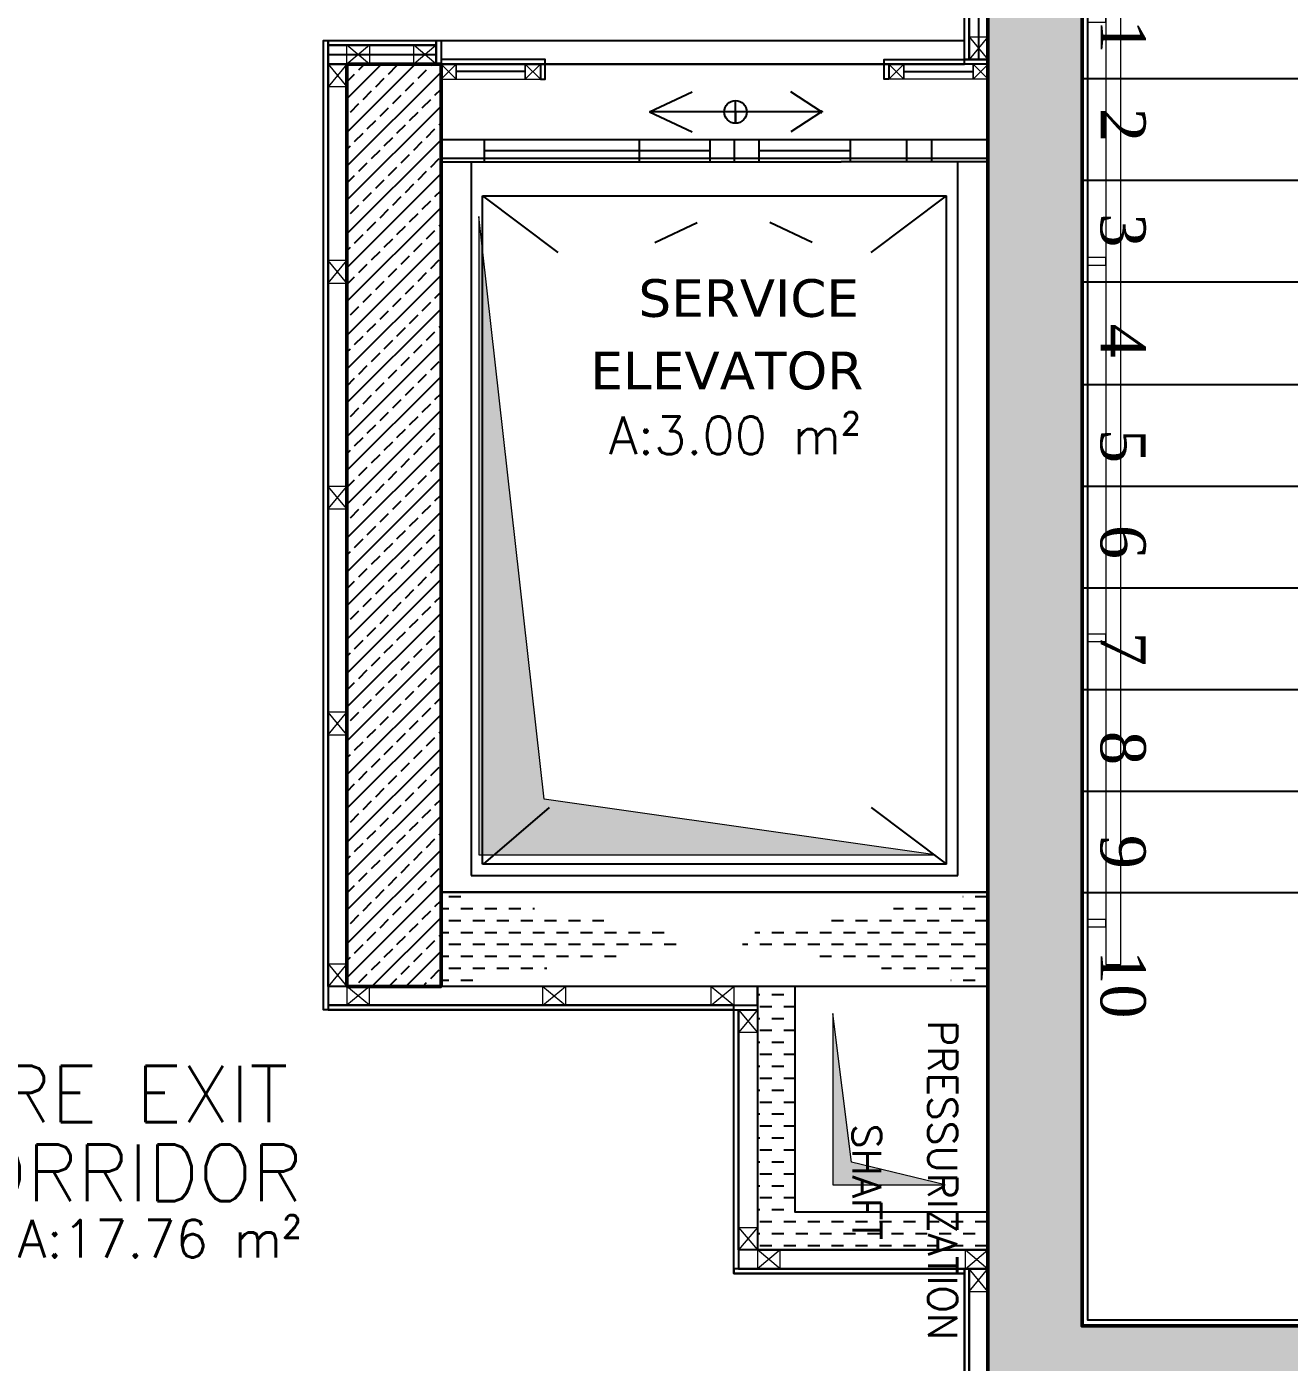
# Model space of a CAD drawing. Extents: x 820 to 5791, y 1495 to 5010.
# Drawn here: x 2474.4 to 2809.6, y 3196.8 to 3551.6 of the extents above; entities that cross this region are included whole.
import ezdxf
from ezdxf.enums import TextEntityAlignment as Align

# ---------------------------------------------------------------- set-up
doc = ezdxf.new("R2010")
doc.units = 0
doc.header["$LTSCALE"] = 20
for name, pattern in [('( Hidden )', [0.375, 0.25, -0.125]), ('ACAD_ISO07W100', [3, 0, -3]), ('CACHE', [0.375, 0.25, -0.125])]:
    doc.linetypes.add(name, pattern=pattern)
doc.layers.get('0').update_dxf_attribs({"linetype": 'CONTINUOUS', "lineweight": 15})
for name, color, linetype in [('2_V_Wall', 43, 'CONTINUOUS'), ('2_V_Wall_Cementboard', 240, 'CONTINUOUS'), ('2_V_Wall_Decorative Brick', 80, 'CONTINUOUS'), ('2_V_Wall_Gasblock', 133, 'CONTINUOUS'), ('2_V_Wall_Gypsumboard_Fire', 232, 'CONTINUOUS'), ('3_V_Insulation_Sound', 41, 'BATTING'), ('Alan', 102, 'CONTINUOUS'), ('Kiriş', 7, 'CONTINUOUS'), ('Mahal No', 7, 'CONTINUOUS'), ('MERDİVEN', 146, 'CONTINUOUS'), ('Oda', 7, 'CONTINUOUS'), ('TARAMA', 8, 'CONTINUOUS'), ('YAZI', 150, 'CONTINUOUS')]:
    doc.layers.add(name, color=color, linetype=linetype)
for name, color, linetype, lineweight in [('3_V_Profile_Metal', 141, 'CONTINUOUS', 15), ('_00_TT_MIRROR', 150, 'CONTINUOUS', 18), ('_00_TT_PLASTER INTERIOR', 60, 'CONTINUOUS', 0), ('_00_TT_SHAFT SPACE', 20, 'CONTINUOUS', 0), ('iç ölçü', 137, 'CONTINUOUS', 20), ('KOLON', 7, 'CONTINUOUS', 50), ('MERDİVEN2', 54, 'CONTINUOUS', 25)]:
    doc.layers.add(name, color=color, linetype=linetype, lineweight=lineweight)
doc.layers.add('_00_TT_AREA', color=140, linetype='CONTINUOUS', plot=False)
doc.styles.get("Standard").update_dxf_attribs({"font": 'txttw.shx'})
doc.styles.add('TİMES', font='times.ttf')
doc.styles.add('YAZI ....', font='verdana.ttf')
doc.linetypes.add('BATTING', pattern='A,0.00254,-2.54,[134,ltypeshp.shx,S=2.54,R=0,X=-2.54,Y=0],-5.08,[134,ltypeshp.shx,S=2.54,R=180,X=2.54,Y=0],-2.54', length=10.16254)
pattern_1 = [(45, (5164.587, -4629.65), (-4.490128, 4.490128), []), (45, (5169.077, -4629.65), (-4.490128, 4.490128), [3.175, -1.5875])]

# ---------------------------------------------------------------- blocks, each defined once
blk = doc.blocks.new('merdşşnebvv')
at = {"layer": 'MERDİVEN'}
h = blk.add_hatch(color=61, dxfattribs=at)
h.dxf.hatch_style = 1
edge = h.paths.add_edge_path()
edge.add_arc((26768.99, 4854.41), 7.09, -180, 180)
at = {"layer": 'MERDİVEN', "color": 31, "linetype": 'ACAD_ISO07W100', "lineweight": 25}
for p, q in [((26523.7, 4794.41), (26523.7, 4914.41)), ((26550.7, 4794.41), (26550.7, 4914.41)), ((26577.7, 4794.41), (26577.7, 4914.41)), ((26604.7, 4794.41), (26604.7, 4914.41)), ((26631.7, 4794.41), (26631.7, 4914.41)), ((26658.7, 4794.41), (26658.7, 4914.41)), ((26685.99, 4794.41), (26685.99, 4914.41)), ((26712.99, 4794.41), (26712.99, 4914.41)), ((26739.99, 4794.41), (26739.99, 4914.41)), ((26766.99, 4794.41), (26766.99, 4914.41)), ((26527.7, 4784.49), (26527.7, 4664.49)), ((26554.7, 4784.49), (26554.7, 4664.49)), ((26581.7, 4784.49), (26581.7, 4664.49)), ((26608.7, 4784.49), (26608.7, 4664.49)), ((26635.7, 4784.49), (26635.7, 4664.49)), ((26662.7, 4784.49), (26662.7, 4664.49)), ((26689.99, 4784.49), (26689.99, 4664.49)), ((26716.99, 4784.49), (26716.99, 4664.49)), ((26743.99, 4784.49), (26743.99, 4664.49)), ((26770.99, 4784.49), (26770.99, 4664.49))]:
    blk.add_line(p, q, dxfattribs=at)
at = {"layer": 'MERDİVEN', "lineweight": 25}
for p, q in [((26525.7, 4794.41), (26525.7, 4914.41)), ((26552.7, 4794.41), (26552.7, 4914.41)), ((26579.7, 4794.41), (26579.7, 4914.41)), ((26606.7, 4794.41), (26606.7, 4914.41)), ((26633.7, 4794.41), (26633.7, 4914.41)), ((26660.7, 4794.41), (26660.7, 4914.41)), ((26687.99, 4794.41), (26687.99, 4914.41)), ((26714.99, 4794.41), (26714.99, 4914.41)), ((26741.99, 4794.41), (26741.99, 4914.41)), ((26768.99, 4794.41), (26768.99, 4914.41)), ((26525.7, 4784.49), (26525.7, 4664.49)), ((26552.7, 4784.49), (26552.7, 4664.49)), ((26579.7, 4784.49), (26579.7, 4664.49)), ((26606.7, 4784.49), (26606.7, 4664.49)), ((26633.7, 4784.49), (26633.7, 4664.49)), ((26660.7, 4784.49), (26660.7, 4664.49)), ((26687.99, 4784.49), (26687.99, 4664.49)), ((26714.99, 4784.49), (26714.99, 4664.49)), ((26741.99, 4784.49), (26741.99, 4664.49)), ((26768.99, 4784.49), (26768.99, 4664.49))]:
    blk.add_line(p, q, dxfattribs=at)
at = {"layer": 'MERDİVEN', "color": 61}
for p, q in [((26768.99, 4854.41), (26465.7, 4854.41)), ((26465.7, 4854.41), (26465.7, 4724.49)), ((26758.11, 4724.49), (26465.7, 4724.49))]:
    blk.add_line(p, q, dxfattribs=at)
at = {"layer": 'MERDİVEN', "lineweight": 25}
blk.add_lwpolyline([(26768.99, 4794.41), (26525.7, 4794.41), (26525.7, 4784.49), (26768.99, 4784.49)], close=True, dxfattribs=at)
at = {"layer": 'MERDİVEN', "color": 61}
blk.add_lwpolyline([(26758.11, 4724.49), (26753.9, 4731.27), (26768.99, 4724.49), (26753.9, 4717.7), (26758.11, 4724.49), (26756.91, 4724.49)], dxfattribs=at)
blk.add_circle((26768.99, 4854.41), 7.09, dxfattribs=at)
at = {"layer": 'MERDİVEN', "color": 13, "linetype": 'ACAD_ISO07W100', "lineweight": 20, "true_color": 0xc24766}
blk.add_text('(M 20rıht/17.50x27cm )', height=5.2846, rotation=0.0176, dxfattribs=at).set_placement((26598.89, 4786.88))
at = {"layer": 'YAZI', "color": 0, "style": 'TİMES'}
for s, p in [('10', (26510.5, 4909.31)), ('9', (26541.15, 4909.31)), ('8', (26568.73, 4909.31)), ('7', (26595.06, 4909.31)), ('6', (26623.48, 4909.31)), ('5', (26648.96, 4909.31)), ('4', (26676.96, 4909.31)), ('3', (26706.26, 4909.31)), ('2', (26734.26, 4909.31)), ('1', (26757.76, 4909.31)), ('12', (26576.52, 4687.31)), ('13', (26604.52, 4687.31)), ('14', (26630.61, 4687.31)), ('15', (26658.29, 4687.31)), ('16', (26685.64, 4687.31)), ('17', (26712.51, 4687.31)), ('18', (26739.18, 4687.31)), ('19', (26763.97, 4687.31)), ('20', (26793.49, 4687.31)), ('11', (26548.06, 4686.48))]:
    blk.add_text(s, height=12, rotation=180, dxfattribs=at).set_placement(p)
blk = doc.blocks.new('hgghgd')
at = {"layer": '_00_TT_SHAFT SPACE'}
h = blk.add_hatch(color=252, dxfattribs=at)
h.dxf.hatch_style = 1
h.paths.add_polyline_path([(-8070.19, 8130.81), (-8070.19, 7961.31), (-7948.98, 7961.31), (-8052.81, 7976.01)])
h = blk.add_hatch(color=252, dxfattribs=at)
h.dxf.hatch_style = 1
h.paths.add_polyline_path([(-7976.2, 7919.15), (-7976.2, 7873.61), (-7946.36, 7873.61), (-7971.2, 7879.61)])
for points in [[(-8080.19, 8146.31), (-7934.97, 8146.31), (-7934.97, 7951.31), (-8080.19, 7951.31)], [(-8070.19, 8130.81), (-8070.19, 7961.31), (-7948.98, 7961.31), (-8052.81, 7976.01)], [(-7986.2, 7926.31), (-7934.99, 7926.31), (-7934.99, 7866.31), (-7986.2, 7866.31)], [(-7976.2, 7919.15), (-7976.2, 7873.61), (-7946.36, 7873.61), (-7971.2, 7879.61)]]:
    blk.add_lwpolyline(points, close=True, dxfattribs=at)
blk = doc.blocks.new('HGKJHK')
at = {"layer": '3_V_Profile_Metal'}
for points in [[(-16213.13, 2258.9), (-16213.13, 2510.19), (-16195.2, 2510.19), (-16195.2, 2258.9)], [(-16322.63, 2243.9), (-16318.63, 2243.9), (-16318.63, 2506.19), (-16322.63, 2506.19)], [(-16209.13, 2262.9), (-16209.13, 2506.19), (-16199.2, 2506.19), (-16199.2, 2262.9)], [(-16085.63, 2243.9), (-16089.63, 2243.9), (-16089.63, 2506.19), (-16085.63, 2506.19)], [(-16327.63, 2496.19), (-16327.63, 2494.19), (-16322.63, 2494.19), (-16322.63, 2496.19)], [(-16080.63, 2496.19), (-16080.63, 2494.19), (-16085.63, 2494.19), (-16085.63, 2496.19)], [(-16327.63, 2431.69), (-16327.63, 2429.69), (-16322.63, 2429.69), (-16322.63, 2431.69)], [(-16080.63, 2431.69), (-16080.63, 2429.69), (-16085.63, 2429.69), (-16085.63, 2431.69)], [(-16327.63, 2331.69), (-16327.63, 2329.69), (-16322.63, 2329.69), (-16322.63, 2331.69)], [(-16080.63, 2331.69), (-16080.63, 2329.69), (-16085.63, 2329.69), (-16085.63, 2331.69)], [(-16327.63, 2255.9), (-16327.63, 2253.9), (-16322.63, 2253.9), (-16322.63, 2255.9)], [(-16080.63, 2255.9), (-16080.63, 2253.9), (-16085.63, 2253.9), (-16085.63, 2255.9)]]:
    blk.add_lwpolyline(points, close=True, dxfattribs=at)
blk = doc.blocks.new('Asansör1')
at = {"layer": 'KOLON'}
for points in [[(67.44, 12.71), (67.44, 12.71), (67.45, 12.71)], [(67.44, 12.71), (67.44, 12.71), (67.45, 12.71)], [(67.44, 12.71), (67.45, 12.71), (67.45, 12.71)]]:
    blk.add_lwpolyline(points, close=True, dxfattribs=at)
at = {"layer": 'MERDİVEN2'}
for p, q in [((31.29, 215.51), (31.28, 34.28)), ((31.29, 215.51), (31.28, 26)), ((160.47, 215.51), (31.29, 215.51)), ((160.47, 25.98), (160.47, 215.51)), ((34.29, 212.51), (34.28, 35.02)), ((34.29, 212.51), (157.47, 212.51)), ((54.29, 197.51), (34.29, 212.51)), ((139.78, 197.51), (157.34, 212.51)), ((157.47, 212.51), (157.47, 35.02)), ((54.28, 50.02), (34.28, 35.02)), ((157.47, 35.02), (137.47, 50.02)), ((69.92, 47.43), (81.22, 42.1)), ((111.77, 47.43), (100.48, 42.1)), ((157.47, 35.02), (34.28, 35.02)), ((23.29, 26), (62.23, 25.99)), ((38.29, 20), (38.29, 26)), ((44.82, 25.99), (44.82, 19.99)), ((44.82, 25.99), (44.82, 19.99)), ((59.87, 19.99), (59.87, 25.99)), ((168.34, 25.98), (62.23, 25.99)), ((84.08, 19.99), (84.08, 25.99)), ((90.62, 25.99), (90.62, 19.99)), ((90.62, 25.99), (90.62, 19.99)), ((97.16, 19.99), (97.16, 25.99)), ((115.85, 25.99), (115.85, 19.99)), ((156.93, 26), (156.93, 20)), ((84.08, 22.99), (59.87, 22.99)), ((156.93, 22.98), (97.16, 22.99)), ((168.34, 20), (23.29, 20)), ((67.45, 12.71), (75.63, 18.03)), ((113.15, 12.71), (101.85, 18.03)), ((90.3, 12.71), (90.3, 15.71)), ((90.3, 15.71), (90.3, 9.71)), ((90.3, 12.71), (90.3, 15.71)), ((90.3, 15.71), (90.3, 9.71)), ((67.44, 12.71), (67.45, 12.71)), ((67.44, 12.71), (113.15, 12.71)), ((67.45, 12.71), (113.15, 12.71)), ((67.45, 12.71), (75.63, 7.39)), ((113.15, 12.71), (101.85, 7.39)), ((113.15, 12.71), (101.85, 7.39))]:
    blk.add_line(p, q, dxfattribs=at)
blk.add_circle((90.3, 12.71), 3, dxfattribs=at)
blk.add_circle((90.3, 12.71), 3, dxfattribs=at)
at = {"layer": 'Alan'}
blk.add_text('A:3.00 m²', height=10, rotation=180, dxfattribs=at).set_placement((90.54, 103.65), align=Align.CENTER)
at = {"layer": 'Mahal No', "style": 'YAZI ....'}
for s, p in [('ELEVATOR', (128.86, 86.37)), ('SERVICE', (116.1, 67.13))]:
    blk.add_text(s, height=10, rotation=180, dxfattribs=at).set_placement(p)
blk = doc.blocks.new('ÖÖSZÖYD')
at = {"layer": '2_V_Wall_Gypsumboard_Fire'}
for points in [[(78135.35, -12637.47), (78162.97, -12637.47), (78162.97, -12636.22), (78135.35, -12636.22)], [(78280.59, -12637.47), (78252.97, -12637.47), (78252.97, -12636.22), (78280.59, -12636.22)], [(78161.72, -12641.47), (78162.97, -12641.47), (78162.97, -12637.47), (78161.72, -12637.47)], [(78254.22, -12641.47), (78252.97, -12641.47), (78252.97, -12637.47), (78254.22, -12637.47)]]:
    blk.add_lwpolyline(points, close=True, dxfattribs=at)
at = {"layer": '3_V_Insulation_Sound', "ltscale": 0.2}
for p, q in [((78157.72, -12639.47), (78139.35, -12639.47)), ((78258.22, -12639.47), (78276.59, -12639.47))]:
    blk.add_line(p, q, dxfattribs=at)
at = {"layer": '3_V_Profile_Metal'}
for points in [[(78135.35, -12641.47), (78139.35, -12641.47), (78139.35, -12637.47), (78135.35, -12637.47), (78135.35, -12641.47), (78139.35, -12637.47), (78139.35, -12641.47), (78135.35, -12637.47)], [(78157.72, -12641.47), (78161.72, -12641.47), (78161.72, -12637.47), (78157.72, -12637.47), (78157.72, -12641.47), (78161.72, -12637.47), (78161.72, -12641.47), (78157.72, -12637.47)], [(78258.22, -12641.47), (78254.22, -12641.47), (78254.22, -12637.47), (78258.22, -12637.47), (78258.22, -12641.47), (78254.22, -12637.47), (78254.22, -12641.47), (78258.22, -12637.47)], [(78280.59, -12641.47), (78276.59, -12641.47), (78276.59, -12637.47), (78280.59, -12637.47), (78280.59, -12641.47), (78276.59, -12637.47), (78276.59, -12641.47), (78280.59, -12637.47)]]:
    blk.add_lwpolyline(points, dxfattribs=at)
for points in [[(78157.72, -12641.47), (78157.72, -12637.47), (78139.35, -12637.47), (78139.35, -12641.47)], [(78258.22, -12641.47), (78258.22, -12637.47), (78276.59, -12637.47), (78276.59, -12641.47)]]:
    blk.add_lwpolyline(points, close=True, dxfattribs=at)

msp = doc.modelspace()

# ---------------------------------------------------------------- hatches: boundary and pattern name
at = {"layer": '2_V_Wall_Gasblock'}
h = msp.add_hatch(dxfattribs=at)
h.set_pattern_fill('DASH', color=256, style=0)
h.set_pattern_definition([(0, (5164.5872, -4629.65), (3.175, 3.175), [3.175, -3.175])])
h.paths.add_polyline_path([(2584.4, 3321.66), (2729.39, 3321.66), (2729.39, 3296.66), (2584.4, 3296.66)])
edge = h.paths.add_edge_path()
edge.add_line((2729.32, 3321.66), (2584.33, 3321.66))
edge.add_line((2729.39, 3296.66), (2584.4, 3296.66))
h = msp.add_hatch(dxfattribs=at)
h.set_pattern_fill('DASH', color=256, style=0)
h.set_pattern_definition([(0, (5164.5872, 370.35), (3.175, 3.175), [3.175, -3.175])])
h.paths.add_polyline_path([(2729.6, 3236.66), (2678.39, 3236.66), (2678.39, 3296.66), (2668.39, 3296.66), (2668.39, 3226.66), (2729.6, 3226.66)])
at = {"layer": 'TARAMA'}
h = msp.add_hatch(dxfattribs=at)
h.set_pattern_fill('ANSI33', color=256)
h.set_pattern_definition(pattern_1)
h.paths.add_polyline_path([(3254.38, 3493.04), (3254.38, 3468.04), (3029.38, 3468.04), (3029.38, 3206.47), (3229.59, 3206.47), (3254.59, 3206.47), (3254.59, 3181.47), (3254.59, 2931.47), (3254.59, 2906.47), (3229.59, 2906.47), (2869.59, 2906.47), (2869.59, 2931.47), (3229.59, 2931.47), (3229.59, 3181.47), (3029.38, 3181.47), (3004.38, 3181.47), (2754.59, 3181.47), (2729.59, 3181.47), (2729.59, 3206.47), (2729.59, 3561.47), (2754.59, 3561.47), (2754.59, 3206.47), (3004.38, 3206.47), (3004.38, 3468.04), (3004.38, 3493.04), (3004.38, 3682.04), (3004.38, 3707.04), (3029.38, 3707.04), (3254.38, 3707.04), (3254.38, 3682.04), (3029.38, 3682.04), (3029.38, 3493.04)])
h = msp.add_hatch(dxfattribs=at)
h.set_pattern_fill('ANSI33', color=256)
h.set_pattern_definition(pattern_1)
h.paths.add_polyline_path([(2559.38, 3541.66), (2584.38, 3541.66), (2584.38, 3296.66), (2559.38, 3296.66)])

# ---------------------------------------------------------------- linework, layer by layer
at = {"layer": '2_V_Wall'}
for p, q in [((2729.32, 3321.66), (2584.33, 3321.66)), ((2729.39, 3296.66), (2584.4, 3296.66))]:
    msp.add_line(p, q, dxfattribs=at)
for points in [[(2584.4, 3321.66), (2729.39, 3321.66), (2729.39, 3296.66), (2584.4, 3296.66)], [(2729.6, 3236.66), (2678.39, 3236.66), (2678.39, 3296.66), (2668.39, 3296.66), (2668.39, 3226.66), (2729.6, 3226.66)]]:
    msp.add_lwpolyline(points, close=True, dxfattribs=at)
at = {"layer": '2_V_Wall_Cementboard'}
for points in [[(2724.59, 3542.91), (2723.34, 3542.91), (2723.34, 3567.13), (2724.59, 3567.13)], [(2554.38, 3290.41), (2553.13, 3290.41), (2553.13, 3547.91), (2554.38, 3547.91)], [(2554.38, 3546.66), (2554.38, 3547.91), (2583.13, 3547.91), (2583.13, 3546.66)], [(2584.38, 3541.66), (2583.13, 3541.66), (2583.13, 3547.91), (2584.38, 3547.91)], [(2729.59, 3542.91), (2729.59, 3541.66), (2723.34, 3541.66), (2723.34, 3542.91)], [(2554.38, 3291.66), (2554.38, 3290.41), (2662.14, 3290.41), (2662.14, 3291.66)], [(2663.39, 3221.66), (2662.14, 3221.66), (2662.14, 3290.41), (2663.39, 3290.41)], [(2662.14, 3221.66), (2662.14, 3220.41), (2723.34, 3220.41), (2723.34, 3221.66)], [(2724.59, 3221.66), (2723.34, 3221.66), (2723.34, 3167.94), (2724.59, 3167.94)]]:
    msp.add_lwpolyline(points, close=True, dxfattribs=at)
at = {"layer": '2_V_Wall_Cementboard', "linetype": '( Hidden )', "ltscale": 50}
msp.add_lwpolyline([(2583.13, 3547.91), (2723.34, 3547.91)], dxfattribs=at)
at = {"layer": '3_V_Insulation_Sound', "ltscale": 0.25}
for p, q in [((2727.09, 3567.13), (2727.09, 3542.91)), ((2583.13, 3544.16), (2554.38, 3544.16))]:
    msp.add_line(p, q, dxfattribs=at)
at = {"layer": '3_V_Insulation_Sound', "linetype": 'Continuous'}
for points in [[(2724.59, 3567.13), (2729.59, 3567.13), (2729.59, 3542.91), (2724.59, 3542.91)], [(2583.13, 3546.66), (2583.13, 3541.66), (2554.38, 3541.66), (2554.38, 3546.66)], [(2554.37, 3541.66), (2559.37, 3541.66), (2559.38, 3296.66), (2554.38, 3296.66)], [(2668.39, 3291.66), (2668.39, 3296.66), (2554.38, 3296.66), (2554.38, 3291.66)], [(2663.39, 3290.41), (2668.39, 3290.41), (2668.39, 3226.66), (2663.39, 3226.66)], [(2729.59, 3221.66), (2729.59, 3226.66), (2663.39, 3226.66), (2663.39, 3221.66)], [(2724.59, 3167.94), (2729.59, 3167.94), (2729.59, 3221.66), (2724.59, 3221.66)]]:
    msp.add_lwpolyline(points, close=True, dxfattribs=at)
at = {"layer": '3_V_Profile_Metal'}
for points in [[(2724.59, 3548.91), (2729.59, 3548.91), (2729.59, 3542.91), (2724.59, 3542.91), (2724.59, 3548.91), (2729.59, 3542.91), (2729.59, 3548.91), (2724.59, 3542.91)], [(2565.38, 3546.66), (2565.38, 3541.66), (2559.38, 3541.66), (2559.38, 3546.66), (2565.38, 3546.66), (2559.38, 3541.66), (2565.38, 3541.66), (2559.38, 3546.66)], [(2583.13, 3546.65), (2583.13, 3541.65), (2577.13, 3541.65), (2577.13, 3546.65), (2583.13, 3546.65), (2577.13, 3541.65), (2583.13, 3541.65), (2577.13, 3546.65)], [(2554.38, 3541.66), (2559.38, 3541.66), (2559.38, 3535.66), (2554.38, 3535.66), (2554.38, 3541.66), (2559.38, 3535.66), (2559.38, 3541.66), (2554.38, 3535.66)], [(2554.38, 3483.5), (2559.38, 3483.5), (2559.38, 3489.5), (2554.38, 3489.5), (2554.38, 3483.5), (2559.38, 3489.5), (2559.38, 3483.5), (2554.38, 3489.5)], [(2554.38, 3423.5), (2559.38, 3423.5), (2559.38, 3429.5), (2554.38, 3429.5), (2554.38, 3423.5), (2559.38, 3429.5), (2559.38, 3423.5), (2554.38, 3429.5)], [(2554.38, 3363.5), (2559.38, 3363.5), (2559.38, 3369.5), (2554.38, 3369.5), (2554.38, 3363.5), (2559.38, 3369.5), (2559.38, 3363.5), (2554.38, 3369.5)], [(2554.38, 3302.66), (2559.38, 3302.66), (2559.38, 3296.66), (2554.38, 3296.66), (2554.38, 3302.66), (2559.38, 3296.66), (2559.38, 3302.66), (2554.38, 3296.66)], [(2565.38, 3291.66), (2565.38, 3296.66), (2559.38, 3296.66), (2559.38, 3291.66), (2565.38, 3291.66), (2559.38, 3296.66), (2565.38, 3296.66), (2559.38, 3291.66)], [(2611.43, 3291.66), (2611.43, 3296.66), (2617.43, 3296.66), (2617.43, 3291.66), (2611.43, 3291.66), (2617.43, 3296.66), (2611.43, 3296.66), (2617.43, 3291.66)], [(2656.14, 3291.66), (2656.14, 3296.66), (2662.14, 3296.66), (2662.14, 3291.66), (2656.14, 3291.66), (2662.14, 3296.66), (2656.14, 3296.66), (2662.14, 3291.66)], [(2663.39, 3290.41), (2668.39, 3290.41), (2668.39, 3284.41), (2663.39, 3284.41), (2663.39, 3290.41), (2668.39, 3284.41), (2668.39, 3290.41), (2663.39, 3284.41)], [(2663.39, 3232.66), (2668.39, 3232.66), (2668.39, 3226.66), (2663.39, 3226.66), (2663.39, 3232.66), (2668.39, 3226.66), (2668.39, 3232.66), (2663.39, 3226.66)], [(2674.39, 3221.66), (2674.39, 3226.66), (2668.39, 3226.66), (2668.39, 3221.66), (2674.39, 3221.66), (2668.39, 3226.66), (2674.39, 3226.66), (2668.39, 3221.66)], [(2723.59, 3221.66), (2723.59, 3226.66), (2729.59, 3226.66), (2729.59, 3221.66), (2723.59, 3221.66), (2729.59, 3226.66), (2723.59, 3226.66), (2729.59, 3221.66)], [(2724.59, 3215.66), (2729.59, 3215.66), (2729.59, 3221.66), (2724.59, 3221.66), (2724.59, 3215.66), (2729.59, 3221.66), (2729.59, 3215.66), (2724.59, 3221.66)]]:
    msp.add_lwpolyline(points, dxfattribs=at)
at = {"layer": '_00_TT_AREA'}
msp.add_lwpolyline([(2723.34, 3166.69), (2723.34, 3220.41), (2662.14, 3220.41), (2662.14, 3290.41), (2553.13, 3290.41), (2553.13, 3547.91), (2584.38, 3547.91), (2584.38, 3541.66), (2723.34, 3541.66), (2723.34, 3572.51), (2730.4, 3572.51), (2730.4, 3667.03), (2723.34, 3667.03), (2723.34, 3680.52), (2584.95, 3680.52), (2584.95, 3687.58), (2487.42, 3687.58), (2487.42, 3680.52), (2419.63, 3680.52), (2419.63, 3668.3)], dxfattribs=at)
msp.add_lwpolyline([(2730.4, 3667.03), (2751.09, 3667.03), (2751.09, 3675.27), (2811.09, 3675.27), (2811.09, 3685.54), (2871.79, 3685.54), (2871.79, 3687.83), (2966.32, 3687.83), (2966.32, 3685.54), (3002.88, 3685.54), (3002.88, 3207.97), (2756.09, 3207.97), (2756.09, 3562.97), (2751.09, 3562.97), (2751.09, 3572.51), (2730.4, 3572.51)], close=True, dxfattribs=at)
at = {"layer": '_00_TT_PLASTER INTERIOR'}
msp.add_lwpolyline([(2751.09, 3572.51), (2751.09, 3562.97), (2756.09, 3562.97), (2756.09, 3207.97), (3002.88, 3207.97), (3002.88, 3685.54), (2966.32, 3685.53)], dxfattribs=at)
at = {"layer": 'Kiriş', "color": 4, "linetype": 'CACHE', "lineweight": -3, "ltscale": 50}
for points in [[(2584.38, 3516.66), (2729.59, 3516.66), (2729.59, 3541.66), (2584.38, 3541.66)], [(2584.38, 3321.66), (2729.59, 3321.66), (2729.59, 3296.66), (2584.38, 3296.66)]]:
    msp.add_lwpolyline(points, close=True, dxfattribs=at)
at = {"layer": 'KOLON'}
msp.add_lwpolyline([(2729.59, 3181.47), (2729.59, 3206.47), (2729.59, 3561.47), (2754.59, 3561.47), (2754.59, 3206.47), (3004.38, 3206.47), (3004.38, 3468.04), (3004.38, 3493.04), (3004.38, 3682.04), (3004.38, 3707.04), (3029.38, 3707.04), (3254.38, 3707.04), (3254.38, 3682.04), (3029.38, 3682.04), (3029.38, 3493.04), (3254.38, 3493.04), (3254.38, 3468.04), (3029.38, 3468.04), (3029.38, 3206.47), (3229.59, 3206.47), (3254.59, 3206.47), (3254.59, 3181.47)], dxfattribs=at)
msp.add_lwpolyline([(2559.38, 3541.66), (2584.38, 3541.66), (2584.38, 3296.66), (2559.38, 3296.66)], close=True, dxfattribs=at)

# ---------------------------------------------------------------- block references
at = {"rotation": 90}
msp.add_blockref('merdşşnebvv', (7668.8, -23204.22), dxfattribs=at)
at = {"layer": '2_V_Wall_Decorative Brick'}
msp.add_blockref('HGKJHK', (19083.52, 1058.57), dxfattribs=at)
at = {"layer": '_00_TT_MIRROR'}
msp.add_blockref('ÖÖSZÖYD', (-75550.97, 16179.13), dxfattribs=at)
at = {"layer": '_00_TT_SHAFT SPACE'}
msp.add_blockref('hgghgd', (10664.59, -4629.65), dxfattribs=at)
at = {"layer": 'iç ölçü', "rotation": 180}
msp.add_blockref('Asansör1', (2752.88, 3541.66), dxfattribs=at)

# ---------------------------------------------------------------- texts
at = {"layer": 'Alan'}
msp.add_text('AREA:17.76 m²', height=10, dxfattribs=at).set_placement((2497.21, 3224.65), align=Align.CENTER)
at = {"layer": 'Oda'}
for s, p in [(' PRESSURIZATION ', (2713.74, 3245.19)), ('SHAFT', (2693.6, 3244.74))]:
    msp.add_text(s, height=7.68, rotation=270, dxfattribs=at).set_placement(p, align=Align.CENTER)
for s, p in [('FIRE EXIT', (2497.21, 3260.58)), ('CORRIDOR', (2497.21, 3239.65))]:
    msp.add_text(s, height=15, dxfattribs=at).set_placement(p, align=Align.CENTER)

doc.saveas('drawing.dxf')
